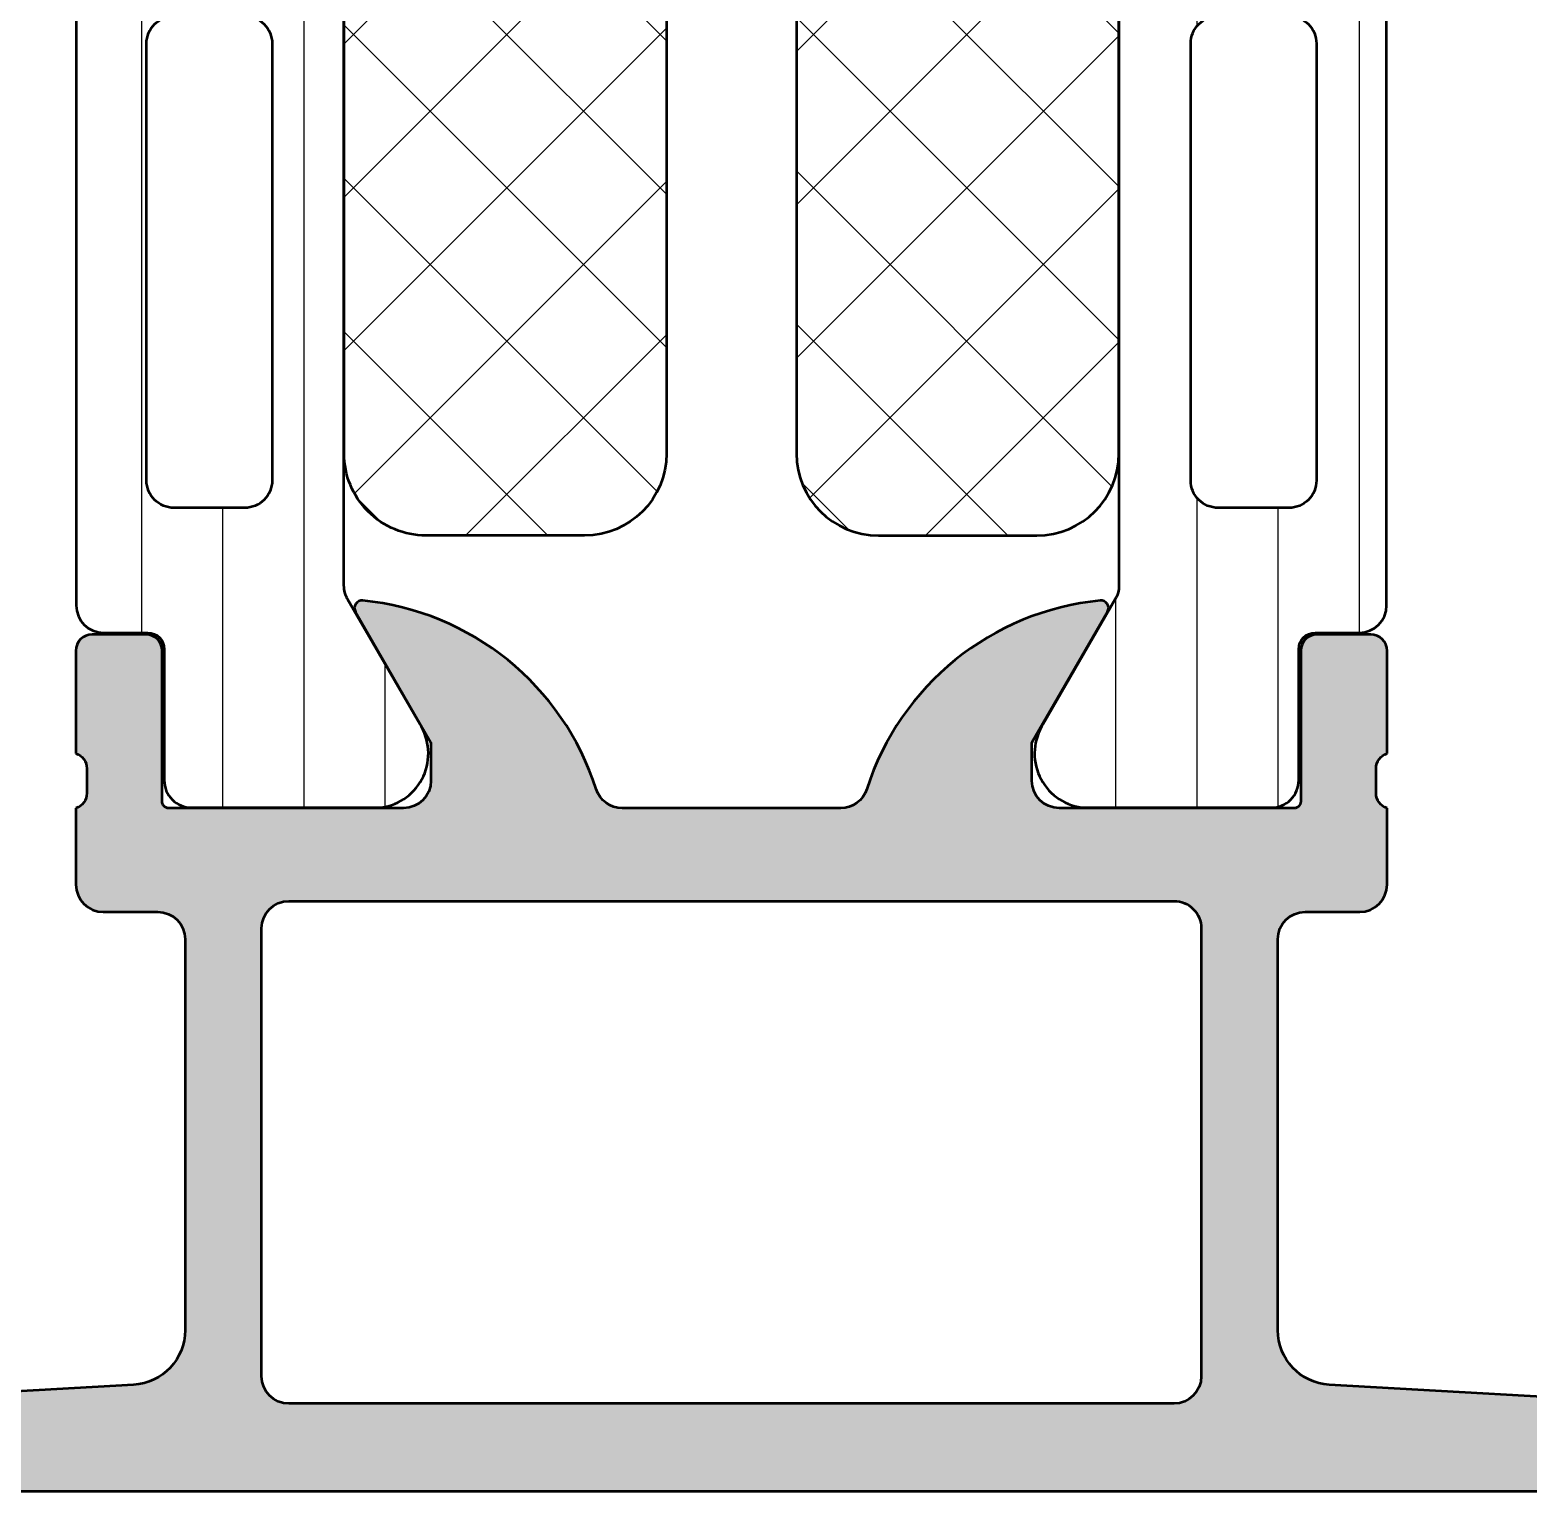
# Model space of a CAD drawing. Extents: x 0 to 84, y 0 to 99.8.
# Drawn here: x 29.16 to 56.58, y 0 to 26.74 of the extents above; entities that cross this region are included whole.
import ezdxf

# ---------------------------------------------------------------- set-up
doc = ezdxf.new("R2010")
doc.units = 0
for name, color, linetype, lineweight in [('0S-Alu contour', 7, 'Continuous', 50), ('0S-Alu hatch', 252, 'Continuous', 25), ('0S-Plastic contour', 254, 'Continuous', 50), ('0S-Plastic hatch', 253, 'Continuous', 25), ('0S-PT contour', 91, 'Continuous', 50), ('0S-PT hatch', 103, 'Continuous', 25)]:
    doc.layers.add(name, color=color, linetype=linetype, lineweight=lineweight)
pattern_1 = [(135, (0, 0), (-1.403165018917055, -1.403165018917055), []), (225, (0, 0), (1.403165018917055, -1.403165018917055), [])]
pattern_2 = [(90, (0, 0), (-1.4859, 0), [])]

# ---------------------------------------------------------------- blocks, each defined once
blk = doc.blocks.new('430550__AD9E56FC_D895_4849_90FA_2D65860CABB8_')
at = {"layer": '0S-PT hatch'}
h = blk.add_hatch(dxfattribs=at)
h.set_pattern_fill('ANSI37', color=256, scale=0.625, angle=90, style=0)
h.set_pattern_definition(pattern_1)
edge = h.paths.add_edge_path()
edge.add_line((40.81002061988939, 40.99), (40.81002061988938, 18.99))
edge.add_ellipse((39.31001839204327, 18.99000222784612), major_axis=(-1.500002227847764, 0), ratio=1, start_angle=90.00008509732658, end_angle=179.9999149091304, ccw=False)
edge.add_line((39.31002061988938, 17.49000000000001), (36.40998771812596, 17.49000000000001))
edge.add_ellipse((36.40998771812595, 18.99), major_axis=(-1.499999999999996, 0), ratio=1, start_angle=0, end_angle=90.00000000000028, ccw=False)
edge.add_line((34.90998771812595, 18.99000000000001), (34.90998771812596, 40.99000000000001))
edge.add_ellipse((36.40998771812596, 40.99000000000001), major_axis=(-1.499999999999992, 0), ratio=1, start_angle=269.9999999999997, end_angle=360, ccw=False)
edge.add_line((36.40998771812596, 42.49000000000001), (39.31002061988939, 42.49000000000001))
edge.add_ellipse((39.31001734802907, 40.98999672813969), major_axis=(-1.50000327186389, 0), ratio=1, start_angle=180.0001249779982, end_angle=269.99987502441417, ccw=False)
at = {"layer": '0S-PT contour', "color": 7}
for points in [[(36.40998771812596, 42.49000000000001), (39.31002061988939, 42.49000000000001)], [(34.90998771812595, 18.99000000000001), (34.90998771812596, 40.99000000000001)], [(40.81002061988939, 40.99), (40.81002061988938, 18.99)], [(39.31002061988938, 17.49000000000001), (36.40998771812596, 17.49000000000001)]]:
    blk.add_lwpolyline(points, dxfattribs=at)
at = {"layer": '0S-PT contour', "color": 7, "extrusion": (0, 0, -1)}
for centre, radius, start, end in [((-36.40998771812596, 40.99000000000001), 1.499999999999992, 0, 90.00000000000028), ((-39.31001734802907, 40.98999672813969), 1.50000327186389, 90.00012497558582, 179.9998750220018), ((-36.40998771812595, 18.99), 1.499999999999996, 269.9999999999997, 0), ((-39.31001839204327, 18.99000222784612), 1.500002227847764, 180.0000850908697, 269.9999149026734)]:
    blk.add_arc(centre, radius, start, end, dxfattribs=at)
blk = doc.blocks.new('430550__1991B62B_10F7_4769_9375_7AD21A78F31D_')
at = {"layer": '0S-PT hatch'}
h = blk.add_hatch(dxfattribs=at)
h.set_pattern_fill('ANSI37', color=256, scale=0.625, angle=90, style=0)
h.set_pattern_definition(pattern_1)
edge = h.paths.add_edge_path()
edge.add_line((43.18995839927565, 40.99), (43.18995839927566, 18.99))
edge.add_arc((44.68996062712179, 18.99000222784613), 1.500002227847778, 180.0000850908697, 269.9999149026729)
edge.add_line((44.68995839927567, 17.49000000000001), (47.58999130103909, 17.49000000000001))
edge.add_arc((47.58999130103906, 18.99000000000004), 1.500000000000031, 270.0000000000011, 360)
edge.add_line((49.08999130103909, 18.99000000000003), (49.08999130103908, 40.99000000000001))
edge.add_arc((47.58999130103905, 40.98999999999997), 1.500000000000028, 0, 89.9999999999989)
edge.add_line((47.58999130103908, 42.49000000000001), (44.68995839927566, 42.49000000000001))
edge.add_arc((44.68996167113598, 40.98999672813969), 1.50000327186389, 90.00012497558582, 179.9998750220018)
at = {"layer": '0S-PT contour', "color": 7}
for points in [[(47.58999130103908, 42.49000000000001), (44.68995839927566, 42.49000000000001)], [(43.18995839927565, 40.99), (43.18995839927566, 18.99)], [(49.08999130103909, 18.99000000000003), (49.08999130103908, 40.99000000000001)], [(44.68995839927567, 17.49000000000001), (47.58999130103909, 17.49000000000001)]]:
    blk.add_lwpolyline(points, dxfattribs=at)
for centre, radius, start, end in [((44.68996167113598, 40.98999672813969), 1.50000327186389, 90.00012497558582, 179.9998750220018), ((47.58999130103905, 40.98999999999997), 1.500000000000028, 0, 89.9999999999989), ((44.68996062712179, 18.99000222784613), 1.500002227847778, 180.0000850908697, 269.9999149026729), ((47.58999130103906, 18.99000000000004), 1.500000000000031, 270.0000000000011, 0)]:
    blk.add_arc(centre, radius, start, end, dxfattribs=at)
blk = doc.blocks.new('284165__A988CA22_86E7_4B3C_84A6_C1EF60AF85F7___E6C9CEE4_663A_4210_B45D_3C8D644F2FF2_')
at = {"layer": '0S-Plastic hatch'}
h = blk.add_hatch(dxfattribs=at)
h.set_pattern_fill('ANSI31', color=256, scale=0.4680000000000001, angle=45, style=0)
h.set_pattern_definition(pattern_2)
edge = h.paths.add_edge_path()
edge.add_ellipse((31.32261409719171, 49.590003), major_axis=(-0.2999999999999971, 0), ratio=1, start_angle=90.00000000000267, end_angle=180, ccw=False)
edge.add_line((31.32261409719172, 49.29000300000001), (30.50769809315328, 49.29000300000001))
edge.add_arc((30.50769809315328, 48.79000300000001), 0.4999999999999929, 90.0000000000004, 180.0000269581648)
edge.add_line((30.00769809315335, 48.79000276474565), (30.00771342144444, 16.20999676475924))
edge.add_arc((30.50771342144438, 16.209997), 0.4999999999999984, 180.0000269446418, 269.9999999999996)
edge.add_line((30.50771342144438, 15.709997), (31.31804475477765, 15.709997))
edge.add_ellipse((31.31804475477764, 15.40999699999997), major_axis=(-0.3000000000000256, 0), ratio=1, start_angle=180, end_angle=269.99999999999727, ccw=False)
edge.add_line((31.61804475477766, 15.40999699999998), (31.61771280438064, 13.00999861706365))
edge.add_arc((32.11770878181922, 13.00999597743857), 0.4999959774455549, 179.9996975182267, 270.0003024811859)
edge.add_line((32.11771142144429, 12.50999999999998), (35.59425291954381, 12.50999999999999))
edge.add_arc((35.45194227055245, 13.49981807472284), 0.9999960709244795, 278.1816080518998, 392.7270160998408)
edge.add_line((36.2931949195438, 14.040453), (34.97472520505716, 16.32410984675018))
edge.add_ellipse((35.40773792178786, 16.57410982104973), major_axis=(-0.5000000000002729, 0), ratio=1, start_angle=5.991033771124421e-05, end_angle=29.999996599326096, ccw=False)
edge.add_line((34.90773792178786, 16.57410929823341), (34.91230726420184, 48.42589070171881))
edge.add_ellipse((35.41230726420186, 48.42589017895011), major_axis=(-0.5000000000002875, 0), ratio=1, start_angle=330.0000034006547, end_angle=359.9999401018306, ccw=False)
edge.add_line((34.97929454747124, 48.67589015324981), (36.29776426195781, 50.95954699999999))
edge.add_arc((35.4565116129665, 51.50018192527717), 0.9999960709244653, 327.2729839001569, 441.818391948098)
edge.add_line((35.59882226195789, 52.49), (32.12228076385836, 52.49000000000001))
edge.add_arc((32.12227812423328, 51.99000402256142), 0.499995977445562, 89.9996975188133, 180.0003024817733)
edge.add_line((31.62228214679469, 51.99000138293122), (31.62261409719171, 49.59000299999999))
edge = h.paths.add_edge_path()
edge.add_line((33.59333106578143, 46.50056344125302), (33.59333106578143, 38.50058175214913))
edge.add_ellipse((33.09333470513811, 38.50057811279246), major_axis=(-0.4999963606565677, 0), ratio=1, start_angle=89.9995829574089, end_angle=180.0004170428646, ccw=False)
edge.add_line((33.09333106578143, 38.00058175214914), (31.79333695951354, 38.00058175214914))
edge.add_ellipse((31.79332038671673, 38.50058175396212), major_axis=(-0.5000000020876421, 0), ratio=1, start_angle=0, end_angle=90.00189910261668, ccw=False)
edge.add_line((31.29332038462909, 38.50058175396212), (31.29332038462909, 46.50059395883115))
edge.add_ellipse((31.79330512584, 46.50059395883635), major_axis=(-0.4999847412109091, 0), ratio=1, start_angle=270, end_angle=360, ccw=False)
edge.add_line((31.79330512584, 47.00057870004726), (33.0933158069924, 47.00057870004727))
edge.add_ellipse((33.0933158069924, 46.50056344125824), major_axis=(-0.5000152587890412, 0), ratio=1, start_angle=180, end_angle=270, ccw=False)
edge = h.paths.add_edge_path()
edge.add_line((33.59333106578143, 36.50058175214395), (33.59333106578143, 28.49687486731582))
edge.add_ellipse((33.09333106578142, 28.49687486732101), major_axis=(-0.5000000000000107, 0), ratio=1, start_angle=90.00000000119292, end_angle=180, ccw=False)
edge.add_line((33.09333106579183, 27.996874867321), (31.79332038463949, 27.996874867321))
edge.add_ellipse((31.79332038462908, 28.496874867321), major_axis=(-0.4999999999999965, 0), ratio=1, start_angle=0, end_angle=90.0000000011924, ccw=False)
edge.add_line((31.29332038462909, 28.496874867321), (31.29332038462909, 36.50058175214394))
edge.add_ellipse((31.79332038462909, 36.50058175214914), major_axis=(-0.5, 0), ratio=1, start_angle=270, end_angle=360, ccw=False)
edge.add_line((31.79332038462909, 37.00058175214914), (33.09333106578143, 37.00058175214914))
edge.add_ellipse((33.09333106578144, 36.50058175214915), major_axis=(-0.4999999999999929, 0), ratio=1, start_angle=180, end_angle=270.00000000000165, ccw=False)
edge = h.paths.add_edge_path()
edge.add_line((33.59333106577103, 26.49687486732099), (33.59333106577103, 18.49687791943328))
edge.add_ellipse((33.09333470512765, 18.49687428007665), major_axis=(-0.4999963606566175, 0), ratio=1, start_angle=89.99958295741459, end_angle=180.0004170428646, ccw=False)
edge.add_line((33.09333106577103, 17.99687791943328), (31.79333695950314, 17.99687791943328))
edge.add_ellipse((31.79332038670632, 18.49687792124625), major_axis=(-0.500000002087635, 0), ratio=1, start_angle=0, end_angle=90.00189910261747, ccw=False)
edge.add_line((31.29332038461869, 18.49687792124625), (31.29332038461869, 26.4968748673158))
edge.add_ellipse((31.793320386776, 26.49687486543835), major_axis=(-0.5000000021573149, 0), ratio=1, start_angle=269.9981009105036, end_angle=360, ccw=False)
edge.add_line((31.79333695945832, 26.99687486732101), (33.09333106577105, 26.99687486732102))
edge.add_ellipse((33.09333470512777, 26.49687850667776), major_axis=(-0.4999963606565038, 0), ratio=1, start_angle=179.9995829571355, end_angle=270.00041704259513, ccw=False)
at = {"layer": '0S-Alu contour', "color": 7}
for points in [[(31.79330512584, 47.00057870004726), (33.0933158069924, 47.00057870004727)], [(31.29332038462909, 38.50058175396212), (31.29332038462909, 46.50059395883115)], [(33.59333106578143, 46.50056344125302), (33.59333106578143, 38.50058175214913)], [(33.09333106578143, 38.00058175214914), (31.79333695951354, 38.00058175214914)], [(31.79332038462909, 37.00058175214914), (33.09333106578143, 37.00058175214914)], [(31.29332038462909, 28.496874867321), (31.29332038462909, 36.50058175214394)], [(33.59333106578143, 36.50058175214395), (33.59333106578143, 28.49687486731582)], [(33.09333106579183, 27.996874867321), (31.79332038463949, 27.996874867321)], [(31.79333695945832, 26.99687486732101), (33.09333106577105, 26.99687486732102)], [(31.29332038461869, 18.49687792124625), (31.29332038461869, 26.4968748673158)], [(33.59333106577103, 26.49687486732099), (33.59333106577103, 18.49687791943328)], [(33.09333106577103, 17.99687791943328), (31.79333695950314, 17.99687791943328)]]:
    blk.add_lwpolyline(points, dxfattribs=at)
at = {"layer": '0S-Alu contour', "color": 7, "extrusion": (0, 0, -1)}
for centre, radius, start, end in [((-31.79330512584, 46.50059395883635), 0.4999847412109091, 0, 90), ((-33.0933158069924, 46.50056344125824), 0.5000152587890412, 90, 180), ((-31.79332038671673, 38.50058175396212), 0.5000000020876421, 269.9981008973833, 0), ((-33.09333470513811, 38.50057811279246), 0.4999963606565677, 179.9995829571354, 270.0004170425911), ((-31.79332038462909, 36.50058175214914), 0.5, 0, 90), ((-33.09333106578144, 36.50058175214915), 0.4999999999999929, 89.99999999999837, 180), ((-31.79332038462908, 28.496874867321), 0.4999999999999965, 269.9999999988076, 0), ((-33.09333106578142, 28.49687486732101), 0.5000000000000107, 180, 269.9999999988071), ((-31.793320386776, 26.49687486543835), 0.5000000021573149, 0, 90.00189908949643), ((-33.09333470512777, 26.49687850667776), 0.4999963606565038, 89.9995829574049, 180.0004170428646), ((-31.79332038670632, 18.49687792124625), 0.500000002087635, 269.9981008973825, 0), ((-33.09333470512765, 18.49687428007665), 0.4999963606566175, 179.9995829571354, 270.0004170425854)]:
    blk.add_arc(centre, radius, start, end, dxfattribs=at)
at = {"layer": '0S-Plastic contour', "color": 7}
for points in [[(35.59882226195789, 52.49), (32.12228076385836, 52.49000000000001)], [(31.62228214679469, 51.99000138293122), (31.62261409719171, 49.59000299999999)], [(34.97929454747124, 48.67589015324981), (36.29776426195781, 50.95954699999999)], [(31.32261409719172, 49.29000300000001), (30.50769809315328, 49.29000300000001)], [(30.00769809315335, 48.79000276474565), (30.00771342144444, 16.20999676475923)], [(34.90773792178786, 16.57410929823341), (34.91230726420184, 48.42589070171881)], [(36.2931949195438, 14.040453), (34.97472520505716, 16.32410984675018)], [(30.50771342144438, 15.709997), (31.31804475477765, 15.709997)], [(31.61804475477766, 15.40999699999998), (31.61771280438064, 13.00999861706365)], [(32.11771142144429, 12.50999999999998), (35.59425291954381, 12.50999999999999)]]:
    blk.add_lwpolyline(points, dxfattribs=at)
for centre, radius, start, end in [((32.12227812423328, 51.99000402256142), 0.499995977445562, 89.9996975188133, 180.0003024817733), ((35.4565116129665, 51.50018192527717), 0.9999960709244653, 327.2729839001569, 81.81839194809803), ((30.50769809315328, 48.79000300000001), 0.4999999999999929, 90.0000000000004, 180.0000269581648), ((30.50771342144438, 16.209997), 0.4999999999999984, 180.0000269446418, 269.9999999999996), ((35.45194227055245, 13.49981807472284), 0.9999960709244795, 278.1816080518998, 32.72701609984075), ((32.11770878181922, 13.00999597743857), 0.4999959774455549, 179.9996975182267, 270.0003024811859)]:
    blk.add_arc(centre, radius, start, end, dxfattribs=at)
at = {"layer": '0S-Plastic contour', "color": 7, "extrusion": (0, 0, -1)}
for centre, radius, start, end in [((-31.32261409719171, 49.590003), 0.2999999999999971, 180, 269.9999999999973), ((-35.41230726420186, 48.42589017895011), 0.5000000000002875, 5.98981694121e-05, 29.99999659934531), ((-35.40773792178786, 16.57410982104973), 0.5000000000002729, 330.0000034006739, 359.9999400896623), ((-31.31804475477764, 15.40999699999997), 0.3000000000000256, 90.00000000000273, 180)]:
    blk.add_arc(centre, radius, start, end, dxfattribs=at)
blk = doc.blocks.new('284165__95E652D9_3824_45EF_AC25_64B0861A88EA___F8240583_1253_4E8E_8261_2678753F8FE3_')
at = {"layer": '0S-Plastic hatch'}
h = blk.add_hatch(dxfattribs=at)
h.set_pattern_fill('ANSI31', color=256, scale=0.4680000000000001, angle=45, style=0)
h.set_pattern_definition(pattern_2)
edge = h.paths.add_edge_path()
edge.add_ellipse((48.58767175511578, 48.42589017898704), major_axis=(-0.4999999999227591, 0), ratio=1, start_angle=180.0000598981694, end_angle=209.9999966044238, ccw=False)
edge.add_line((49.08767175503827, 48.42589070169718), (49.09224109737718, 16.57410929828123))
edge.add_ellipse((48.59224109736915, 16.57410982105026), major_axis=(-0.5000000000083168, 0), ratio=1, start_angle=150.0000034010821, end_angle=179.9999401018306, ccw=False)
edge.add_line((49.0252538141086, 16.32410984674977), (47.70678409962124, 14.04045299999999))
edge.add_arc((48.54803674861257, 13.49981807472283), 0.9999960709244636, 147.2729839001578, 261.8183919481013)
edge.add_line((48.40572609962123, 12.50999999999999), (51.88226759772075, 12.50999999999998))
edge.add_arc((51.88227023734586, 13.00999597743853), 0.4999959774455158, 269.9996975188109, 360.0003024817733)
edge.add_line((52.38226621478441, 13.00999861706874), (52.38193426438738, 15.40999699999997))
edge.add_ellipse((52.68193426438741, 15.40999699999997), major_axis=(-0.3000000000000256, 0), ratio=1, start_angle=270.00000000000273, end_angle=360, ccw=False)
edge.add_line((52.68193426438739, 15.709997), (53.49226559772066, 15.709997))
edge.add_arc((53.49226559772065, 16.209997), 0.5000000000000018, 270.0000000000008, 359.9999730418352)
edge.add_line((53.9922655977206, 16.20999676474563), (53.9922809260117, 48.79000276475925))
edge.add_arc((53.49228092601166, 48.79000299999993), 0.5000000000000908, 359.9999730553582, 449.9999999999885)
edge.add_line((53.49228092601176, 49.29000300000001), (52.67736492197332, 49.29000300000001))
edge.add_ellipse((52.67736492197331, 49.59000299999998), major_axis=(-0.2999999999999687, 0), ratio=1, start_angle=0, end_angle=90.00000000000267, ccw=False)
edge.add_line((52.37736492197334, 49.59000299999998), (52.37769687237037, 51.99000138293634))
edge.add_arc((51.87770089493178, 51.99000402256142), 0.4999959774455478, 359.9996975182267, 450.0003024811891)
edge.add_line((51.87769825530669, 52.49000000000001), (48.40115675720716, 52.49))
edge.add_arc((48.54346740619857, 51.50018192527715), 0.9999960709244824, 98.18160805190305, 212.7270160998413)
edge.add_line((47.70221475720723, 50.95954699999999), (49.02068447175711, 48.67589015328636))
edge = h.paths.add_edge_path()
edge.add_line((52.70665863453595, 46.50059395883115), (52.70665863453595, 38.500581752144))
edge.add_ellipse((52.20665863244832, 38.5005817539621), major_axis=(-0.5000000020876314, 0), ratio=1, start_angle=89.99810089738219, end_angle=180, ccw=False)
edge.add_line((52.2066420596515, 38.00058175214913), (50.90664795338361, 38.00058175214914))
edge.add_ellipse((50.90664431402691, 38.50057811279245), major_axis=(-0.4999963606565535, 0), ratio=1, start_angle=-0.000417042864683026, end_angle=90.00041704259348, ccw=False)
edge.add_line((50.4066479533836, 38.50058175215151), (50.40664795338361, 46.50056344125302))
edge.add_ellipse((50.90666321217268, 46.50056344125818), major_axis=(-0.5000152587890696, 0), ratio=1, start_angle=270.0000000000041, end_angle=360, ccw=False)
edge.add_line((50.90666321217264, 47.00057870004726), (52.20667389332504, 47.00057870004726))
edge.add_ellipse((52.20667389332509, 46.50059395883637), major_axis=(-0.4999847412108878, 0), ratio=1, start_angle=180, end_angle=270.0000000000049, ccw=False)
edge = h.paths.add_edge_path()
edge.add_line((52.70665863453595, 36.50058175214394), (52.70665863453595, 28.49687486731581))
edge.add_ellipse((52.20665863453596, 28.49687486732102), major_axis=(-0.5, 0), ratio=1, start_angle=89.999999998808, end_angle=180, ccw=False)
edge.add_line((52.20665863452556, 27.99687486732102), (50.90664795337321, 27.996874867321))
edge.add_ellipse((50.90664795338362, 28.49687486732102), major_axis=(-0.5000000000000107, 0), ratio=1, start_angle=0, end_angle=89.99999999880708, ccw=False)
edge.add_line((50.40664795338361, 28.49687486732102), (50.40664795338361, 36.50058175214395))
edge.add_ellipse((50.90664795338359, 36.50058175214915), major_axis=(-0.4999999999999858, 0), ratio=1, start_angle=269.9999999999984, end_angle=360, ccw=False)
edge.add_line((50.90664795338361, 37.00058175214913), (52.20665863453596, 37.00058175214914))
edge.add_ellipse((52.206658634536, 36.50058175214917), major_axis=(-0.4999999999999716, 0), ratio=1, start_angle=180, end_angle=270.0000000000049, ccw=False)
edge = h.paths.add_edge_path()
edge.add_line((52.70665863454635, 26.4968748673158), (52.70665863454635, 18.49687791942814))
edge.add_ellipse((52.20665863245873, 18.49687792124624), major_axis=(-0.5000000020876314, 0), ratio=1, start_angle=89.99810089738219, end_angle=180, ccw=False)
edge.add_line((52.2066420596619, 17.99687791943326), (50.90664795339401, 17.99687791943328))
edge.add_ellipse((50.90664431403742, 18.49687428007667), major_axis=(-0.4999963606566352, 0), ratio=1, start_angle=-0.000417042864683026, end_angle=90.00041704258132, ccw=False)
edge.add_line((50.40664795339403, 18.49687791943573), (50.40664795339401, 26.49687486732099))
edge.add_ellipse((50.90664431403729, 26.49687850667775), major_axis=(-0.499996360656518, 0), ratio=1, start_angle=-90.00041704259348, end_angle=0.00041704286462618256, ccw=False)
edge.add_line((50.90664795339399, 26.99687486732102), (52.20664205970672, 26.99687486732101))
edge.add_ellipse((52.20665863238902, 26.49687486543833), major_axis=(-0.5000000021573257, 0), ratio=1, start_angle=180, end_angle=270.0018990894932, ccw=False)
at = {"layer": '0S-Alu contour', "color": 7}
for points in [[(50.90666321217264, 47.00057870004726), (52.20667389332504, 47.00057870004726)], [(50.4066479533836, 38.50058175215151), (50.40664795338361, 46.50056344125302)], [(52.70665863453595, 46.50059395883115), (52.70665863453595, 38.500581752144)], [(52.2066420596515, 38.00058175214913), (50.90664795338361, 38.00058175214914)], [(50.90664795338361, 37.00058175214913), (52.20665863453596, 37.00058175214914)], [(50.40664795338361, 28.49687486732102), (50.40664795338361, 36.50058175214395)], [(52.70665863453595, 36.50058175214394), (52.70665863453595, 28.49687486731581)], [(52.20665863452556, 27.99687486732102), (50.90664795337321, 27.996874867321)], [(50.90664795339399, 26.99687486732102), (52.20664205970672, 26.99687486732101)], [(50.40664795339403, 18.49687791943573), (50.40664795339401, 26.49687486732099)], [(52.70665863454635, 26.4968748673158), (52.70665863454635, 18.49687791942814)], [(52.2066420596619, 17.99687791943326), (50.90664795339401, 17.99687791943328)]]:
    blk.add_lwpolyline(points, dxfattribs=at)
at = {"layer": '0S-Alu contour', "color": 7, "extrusion": (0, 0, -1)}
for centre, radius, start, end in [((-50.90666321217268, 46.50056344125818), 0.5000152587890696, 0, 89.99999999999594), ((-52.20667389332509, 46.50059395883637), 0.4999847412108878, 89.99999999999511, 180), ((-50.90664431402691, 38.50057811279245), 0.4999963606565535, 269.9995829574065, 0.0004170428646345), ((-52.20665863244832, 38.5005817539621), 0.5000000020876314, 180, 270.0018991026179), ((-50.90664795338359, 36.50058175214915), 0.4999999999999858, 0, 90.0000000000016), ((-52.206658634536, 36.50058175214917), 0.4999999999999716, 89.99999999999511, 180), ((-50.90664795338362, 28.49687486732102), 0.5000000000000107, 270.0000000011929, 0), ((-52.20665863453596, 28.49687486732102), 0.5, 180, 270.000000001192), ((-50.90664431403729, 26.49687850667775), 0.499996360656518, 359.9995829571354, 90.00041704259347), ((-52.20665863238902, 26.49687486543833), 0.5000000021573257, 89.99810091050684, 180), ((-50.90664431403742, 18.49687428007667), 0.4999963606566352, 269.9995829574187, 0.0004170428646345), ((-52.20665863245873, 18.49687792124624), 0.5000000020876314, 180, 270.0018991026179)]:
    blk.add_arc(centre, radius, start, end, dxfattribs=at)
at = {"layer": '0S-Plastic contour', "color": 7}
for points in [[(51.87769825530669, 52.49000000000001), (48.40115675720716, 52.49)], [(52.37736492197334, 49.59000299999998), (52.37769687237037, 51.99000138293634)], [(47.70221475720723, 50.95954699999999), (49.02068447175711, 48.67589015328636)], [(53.49228092601176, 49.29000300000001), (52.67736492197332, 49.29000300000001)], [(53.9922655977206, 16.20999676474563), (53.9922809260117, 48.79000276475925)], [(49.08767175503827, 48.42589070169718), (49.09224109737718, 16.57410929828123)], [(49.0252538141086, 16.32410984674977), (47.70678409962124, 14.04045299999999)], [(52.68193426438739, 15.709997), (53.49226559772066, 15.709997)], [(52.38226621478441, 13.00999861706874), (52.38193426438738, 15.40999699999997)], [(48.40572609962123, 12.50999999999999), (51.88226759772075, 12.50999999999998)]]:
    blk.add_lwpolyline(points, dxfattribs=at)
for centre, radius, start, end in [((48.54346740619857, 51.50018192527715), 0.9999960709244824, 98.18160805190305, 212.7270160998413), ((51.87770089493178, 51.99000402256142), 0.4999959774455478, 359.9996975182267, 90.00030248118912), ((53.49228092601166, 48.79000299999993), 0.5000000000000908, 359.9999730553582, 89.99999999998862), ((53.49226559772065, 16.209997), 0.5000000000000018, 270.0000000000008, 359.9999730418352), ((48.54803674861257, 13.49981807472283), 0.9999960709244636, 147.2729839001578, 261.8183919481013), ((51.88227023734586, 13.00999597743853), 0.4999959774455158, 269.9996975188109, 0.0003024817733149)]:
    blk.add_arc(centre, radius, start, end, dxfattribs=at)
at = {"layer": '0S-Plastic contour', "color": 7, "extrusion": (0, 0, -1)}
for centre, radius, start, end in [((-52.67736492197331, 49.59000299999998), 0.2999999999999687, 269.9999999999973, 0), ((-48.58767175511578, 48.42589017898704), 0.4999999999227591, 150.0000033955762, 179.9999401018306), ((-48.59224109736915, 16.57410982105026), 0.5000000000083168, 180.0000598981694, 209.999996598918), ((-52.68193426438741, 15.40999699999997), 0.3000000000000256, 0, 89.99999999999729)]:
    blk.add_arc(centre, radius, start, end, dxfattribs=at)
blk = doc.blocks.new('345220__768A5C2E_A298_4907_877F_B72874EAC7A0_')
at = {"layer": '0S-Alu hatch'}
h = blk.add_hatch(color=256, dxfattribs=at)
edge = h.paths.add_edge_path()
edge.add_line((0.5, -5.1e-15), (83.49998474121092, -5.1e-15))
edge.add_arc((83.49998838056757, 0.4999963606433604), 0.4999963606566104, 269.9995829574139, 360.0004170428646)
edge.add_line((83.99998474121094, 0.4999999999999949), (83.99998474121094, 4.499999999999994))
edge.add_arc((83.49998838056759, 4.500003639356642), 0.4999963606565962, 359.9995829571354, 450.0004170425878)
edge.add_line((83.49998474121092, 4.999999999999993), (82.19996643066408, 4.999999999999994))
edge.add_arc((82.1999461757274, 4.500050770347192), 0.4999492300631076, 89.99767871952724, 180.0058184440998)
edge.add_line((81.69999694824217, 4.499999999999994), (81.69999694824217, 3.999999999999994))
edge.add_line((81.69999694824217, 3.999999999999994), (82.69999694824219, 3.999999999999994))
edge.add_line((82.69999694824219, 3.999999999999994), (82.69999694824219, 2.300003051757837))
edge.add_ellipse((81.69995376974259, 2.3000462302574), major_axis=(-1.000043179431746, 0), ratio=1, start_angle=90.00247383897431, end_angle=179.9975261609891, ccw=False)
edge.add_line((81.69999694824217, 1.300003051757807), (77.69996643066408, 1.300003051757807))
edge.add_ellipse((77.69994969853455, 2.299955803026458), major_axis=(-0.9999527514086397, 0), ratio=1, start_angle=-0.002707280691993219, end_angle=90.00095872570171, ccw=False)
edge.add_line((76.6999969482422, 2.300003051757808), (76.69999694824219, 3.999999999999994))
edge.add_line((76.69999694824219, 3.999999999999994), (77.69999694824217, 3.999999999999994))
edge.add_line((77.69999694824217, 3.999999999999994), (77.69999694824217, 4.499999999999994))
edge.add_arc((77.1999482124682, 4.499951264226005), 0.5000487381489312, 0.0055841639549441, 89.99441583599489)
edge.add_line((77.19999694824217, 4.999999999999992), (74.39997863769531, 4.999999999999994))
edge.add_arc((74.39996483771063, 4.500013799984677), 0.4999862002057592, 89.99841859459399, 180.0015814054484)
edge.add_line((73.89997863769531, 4.499999999999972), (73.89997863769531, 4.300003051757827))
edge.add_arc((74.39996575611914, 4.299990170181632), 0.499987118589771, 179.9985238419079, 270.001476157926)
edge.add_line((74.39997863769531, 3.8000030517578), (74.89997863769531, 3.800003051757807))
edge.add_ellipse((74.89997589682771, 3.300000310890204), major_axis=(-0.500002740875115, 0), ratio=1, start_angle=180.0003140784808, end_angle=269.9996859214303, ccw=False)
edge.add_line((75.39997863769531, 3.300003051757808), (75.39997863769531, 2.099998474121066))
edge.add_ellipse((74.89998227705196, 2.099994834764433), major_axis=(-0.4999963606565962, 0), ratio=1, start_angle=89.99958295741379, end_angle=180.0004170428646, ccw=False)
edge.add_line((74.89997863769533, 1.599998474121088), (58.99997711181643, 1.599998474121088))
edge.add_line((58.99997711181643, 1.599998474121088), (52.94294357299803, 1.946113586425775))
edge.add_ellipse((52.99997159810111, 2.944476820800791), major_axis=(-0.999990671655941, 0), ratio=1, start_angle=-0.0006706298242988851, end_angle=86.73073064798871, ccw=False)
edge.add_line((51.99998092651366, 2.944488525390624), (51.99998092651369, 10.09999847412109))
edge.add_ellipse((52.49998092651367, 10.0999984741211), major_axis=(-0.4999999999999858, 0), ratio=1, start_angle=270, end_angle=360, ccw=False)
edge.add_line((52.49998092651367, 10.59999847412108), (53.49998092651368, 10.59999847412108))
edge.add_arc((53.49998092651368, 11.09999847412107), 0.4999999999999858, 270, 360)
edge.add_line((53.99998092651366, 11.09999847412107), (53.99998092651367, 12.5))
edge.add_ellipse((54.07881737305674, 12.76752059199313), major_axis=(-0.2788950563274524, 0), ratio=1, start_angle=-1.16458937409692, end_angle=73.58012358050439, ccw=False)
edge.add_line((53.79997992651367, 12.7731889999915), (53.79997992651367, 13.22678299999151))
edge.add_ellipse((54.07884802215686, 13.23244365946855), major_axis=(-0.2789255417371643, 0), ratio=1, start_angle=-73.57540544464302, end_angle=1.1628700728825265, ccw=False)
edge.add_line((53.99998092651367, 13.4999869999915), (53.99998092651367, 15.37999799999999))
edge.add_arc((53.69998092651366, 15.379998), 0.3000000000000114, 0, 89.99999999999864)
edge.add_line((53.69998092651367, 15.67999800000001), (52.72000660747087, 15.67999800000001))
edge.add_arc((52.72000660747087, 15.37999800000002), 0.29999999999999, 90, 180)
edge.add_line((52.42000660747088, 15.37999800000001), (52.42000660747089, 12.62000000000001))
edge.add_ellipse((52.30000660747086, 12.62000000000002), major_axis=(-0.1200000000000259, 0), ratio=1, start_angle=89.99999999999329, end_angle=180, ccw=False)
edge.add_line((52.30000660747085, 12.49999999999999), (47.99998092651367, 12.5))
edge.add_ellipse((47.99998092651368, 13.00000000000002), major_axis=(-0.5000000000000214, 0), ratio=1, start_angle=0, end_angle=89.9999999999992, ccw=False)
edge.add_line((47.49998092651366, 13), (47.49998092651366, 13.69999999999998))
edge.add_line((47.49998092651366, 13.69999999999998), (48.88147638413604, 16.09282032302754))
edge.add_arc((48.76186114186538, 16.1618802153517), 0.1381197846483053, 330.0000000000005, 455.6225775507949)
edge.add_arc((49.23820416768748, 11.32339113815202), 5.000000000000173, 95.62257755079341, 162.2515836439296)
edge.add_ellipse((43.99998092651366, 12.99999999999984), major_axis=(-0.4999999999998367, 0), ratio=1, start_angle=90.00000000000159, end_angle=162.2515836439319, ccw=False)
edge.add_line((43.99998092651368, 12.5), (39.99999809265138, 12.5))
edge.add_ellipse((39.99999809265148, 13.00000000000011), major_axis=(-0.5000000000001048, 0), ratio=1, start_angle=17.74841635605958, end_angle=89.99999999998857, ccw=False)
edge.add_arc((34.76177485147767, 11.32339113815229), 4.999999999999906, 17.74841635607127, 84.37742244920742)
edge.add_arc((35.23811787729967, 16.16188021535171), 0.1381197846482989, 84.37742244920473, 209.9999999999983)
edge.add_line((35.118502635029, 16.09282032302756), (36.49999809265138, 13.7))
edge.add_line((36.49999809265138, 13.7), (36.49999809265138, 13))
edge.add_ellipse((35.99999809265138, 13), major_axis=(-0.4999999999999929, 0), ratio=1, start_angle=90, end_angle=180, ccw=False)
edge.add_line((35.99999809265137, 12.5), (31.69997241169417, 12.50000000000001))
edge.add_ellipse((31.69997241169417, 12.62), major_axis=(-0.1199999999999992, 0), ratio=1, start_angle=0, end_angle=90.0000000000017, ccw=False)
edge.add_line((31.57997241169417, 12.62), (31.57997241169416, 15.37999799999999))
edge.add_arc((31.27997241169417, 15.37999799999999), 0.3000000000000007, 0, 90)
edge.add_line((31.27997241169417, 15.679998), (30.29999809265138, 15.679998))
edge.add_arc((30.29999809265138, 15.37999799999999), 0.3000000000000043, 90, 180)
edge.add_line((29.99999809265137, 15.37999799999999), (29.99999809265138, 13.49998699999148))
edge.add_ellipse((29.92113099700822, 13.23244365946855), major_axis=(-0.2789255417371372, 0), ratio=1, start_angle=178.8371299271155, end_angle=253.5754054446458, ccw=False)
edge.add_line((30.19999909265138, 13.2267829999915), (30.19999909265138, 12.77318899999148))
edge.add_ellipse((29.92116164610833, 12.76752059199312), major_axis=(-0.2788950563274377, 0), ratio=1, start_angle=106.4198764194943, end_angle=181.1645893740957, ccw=False)
edge.add_line((29.99999809265138, 12.5), (29.99999809265137, 11.09999847412109))
edge.add_arc((30.49999809265137, 11.09999847412109), 0.5000000000000036, 180, 270)
edge.add_line((30.49999809265137, 10.59999847412108), (31.49999809265138, 10.59999847412108))
edge.add_ellipse((31.49999809265137, 10.09999847412108), major_axis=(-0.5, 0), ratio=1, start_angle=180, end_angle=269.9999999999996, ccw=False)
edge.add_line((31.99999809265137, 10.09999847412108), (31.99999809265138, 2.944488525390621))
edge.add_ellipse((31.00000742106395, 2.944476820800779), major_axis=(-0.9999906716559287, 0), ratio=1, start_angle=93.2692693520097, end_angle=180.0006706298244, ccw=False)
edge.add_line((31.05703544616699, 1.946113586425775), (25, 1.599998474121088))
edge.add_line((25, 1.599998474121088), (9.100006103515623, 1.599998474121088))
edge.add_ellipse((9.100002464158983, 2.099994834764447), major_axis=(-0.4999963606566039, 0), ratio=1, start_angle=-0.000417042864683026, end_angle=90.00041704258678, ccw=False)
edge.add_line((8.600006103515625, 2.099998474121087), (8.600006103515625, 3.300003051757806))
edge.add_ellipse((9.100008844383234, 3.300000310890197), major_axis=(-0.5000027408751218, 0), ratio=1, start_angle=270.00031407857114, end_angle=359.99968592151924, ccw=False)
edge.add_line((9.100006103515621, 3.800003051757807), (9.600006103515623, 3.800003051757807))
edge.add_arc((9.600018985091806, 4.299990170181624), 0.4999871185897568, 269.9985238420723, 360.0014761580922)
edge.add_line((10.10000610351562, 4.300003051757809), (10.10000610351562, 4.499999999999992))
edge.add_arc((9.600019903500321, 4.500013799984693), 0.499986200205745, 359.9984185945515, 450.0015814054076)
edge.add_line((9.600006103515621, 4.999999999999993), (6.799987792968749, 4.999999999999995))
edge.add_arc((6.800036528742742, 4.499951264226003), 0.5000487381489366, 90.00558416400746, 179.994415836045)
edge.add_line((6.29998779296875, 4.499999999999994), (6.29998779296875, 3.999999999999994))
edge.add_line((6.29998779296875, 3.999999999999994), (7.29998779296875, 3.999999999999994))
edge.add_line((7.29998779296875, 3.999999999999994), (7.299987792968751, 2.300003051757808))
edge.add_ellipse((6.300035042676397, 2.299955803026448), major_axis=(-0.9999527514086279, 0), ratio=1, start_angle=89.99904127429778, end_angle=180.0027072806921, ccw=False)
edge.add_line((6.300018310546877, 1.300003051757807), (2.29998779296875, 1.300003051757807))
edge.add_ellipse((2.300030971468327, 2.300046230257382), major_axis=(-1.000043179431726, 0), ratio=1, start_angle=0.00247383901108833, end_angle=89.99752616102671, ccw=False)
edge.add_line((1.29998779296875, 2.300003051757808), (1.29998779296875, 3.999999999999994))
edge.add_line((1.29998779296875, 3.999999999999994), (2.29998779296875, 3.999999999999994))
edge.add_line((2.29998779296875, 3.999999999999994), (2.29998779296875, 4.499999999999996))
edge.add_arc((1.80003856548356, 4.500050770347218), 0.4999492300630802, 359.9941815559002, 450.0023212804759)
edge.add_line((1.800018310546875, 4.999999999999994), (0.5000000000000014, 4.999999999999994))
edge.add_arc((0.4999963606433605, 4.500003639356633), 0.4999963606566059, 89.99958295741315, 180.0004170428646)
edge.add_line((-3e-16, 4.499999999999994), (0, 0.4999999999999947))
edge.add_arc((0.4999963606433596, 0.4999963606433545), 0.4999963606566047, 179.9995829571354, 270.0004170425868)
edge = h.paths.add_edge_path()
edge.add_line((50.0999870300293, 1.600006103515619), (33.89999389648437, 1.600006103515619))
edge.add_ellipse((33.89999389648437, 2.10000610351562), major_axis=(-0.5, 0), ratio=1, start_angle=0, end_angle=90, ccw=False)
edge.add_line((33.39999389648437, 2.100006103515619), (33.39999389648437, 10.29999542236327))
edge.add_ellipse((33.89999389648437, 10.29999542236327), major_axis=(-0.5, 0), ratio=1, start_angle=270, end_angle=360, ccw=False)
edge.add_line((33.89999389648437, 10.79999542236327), (50.09998703002929, 10.79999542236327))
edge.add_ellipse((50.0999870300293, 10.29999542236327), major_axis=(-0.5, 0), ratio=1, start_angle=180, end_angle=270.0000000000008, ccw=False)
edge.add_line((50.59998703002929, 10.29999542236327), (50.59998703002929, 2.100006103515619))
edge.add_ellipse((50.0999870300293, 2.100006103515619), major_axis=(-0.4999999999999999, 0), ratio=1, start_angle=90, end_angle=180, ccw=False)
at = {"layer": '0S-Alu contour', "color": 7}
for points in [[(35.118502635029, 16.09282032302756), (36.49999809265138, 13.7), (36.49999809265138, 13)], [(47.49998092651366, 13), (47.49998092651366, 13.69999999999998), (48.88147638413604, 16.09282032302754)], [(31.27997241169417, 15.679998), (30.29999809265138, 15.679998)], [(53.69998092651367, 15.67999800000001), (52.72000660747087, 15.67999800000001)], [(29.99999809265137, 15.37999799999999), (29.99999809265138, 13.49998699999148)], [(31.57997241169417, 12.62), (31.57997241169416, 15.37999799999999)], [(52.42000660747088, 15.37999800000001), (52.42000660747089, 12.62000000000001)], [(53.99998092651367, 13.4999869999915), (53.99998092651367, 15.37999799999999)], [(30.19999909265138, 13.2267829999915), (30.19999909265138, 12.77318899999148)], [(53.79997992651367, 12.7731889999915), (53.79997992651367, 13.22678299999151)], [(29.99999809265138, 12.5), (29.99999809265137, 11.09999847412109)], [(35.99999809265137, 12.5), (31.69997241169417, 12.50000000000001)], [(43.99998092651368, 12.5), (39.99999809265138, 12.5)], [(52.30000660747085, 12.49999999999999), (47.99998092651367, 12.5)], [(53.99998092651366, 11.09999847412107), (53.99998092651367, 12.5)], [(33.89999389648437, 10.79999542236327), (50.09998703002929, 10.79999542236327)], [(30.49999809265137, 10.59999847412108), (31.49999809265138, 10.59999847412108)], [(52.49998092651367, 10.59999847412108), (53.49998092651368, 10.59999847412108)], [(33.39999389648437, 2.100006103515619), (33.39999389648437, 10.29999542236327)], [(50.59998703002929, 10.29999542236327), (50.59998703002929, 2.100006103515619)], [(31.99999809265137, 10.09999847412108), (31.99999809265138, 2.944488525390621)], [(51.99998092651366, 2.944488525390624), (51.99998092651369, 10.09999847412109)], [(31.05703544616699, 1.946113586425775), (25, 1.599998474121088), (9.100006103515623, 1.599998474121088)], [(74.89997863769533, 1.599998474121088), (58.99997711181643, 1.599998474121088), (52.94294357299803, 1.946113586425775)], [(50.0999870300293, 1.600006103515619), (33.89999389648437, 1.600006103515619)], [(0.5, -5.1e-15), (83.49998474121092, -5.1e-15)]]:
    blk.add_lwpolyline(points, dxfattribs=at)
for centre, radius, start, end in [((35.23811787729967, 16.16188021535171), 0.1381197846482989, 84.37742244920473, 209.9999999999983), ((34.76177485147767, 11.32339113815229), 4.999999999999906, 17.74841635607127, 84.37742244920742), ((49.23820416768748, 11.32339113815202), 5.000000000000173, 95.62257755079341, 162.2515836439296), ((48.76186114186538, 16.1618802153517), 0.1381197846483053, 330.0000000000005, 95.62257755079499), ((30.29999809265138, 15.37999799999999), 0.3000000000000043, 90, 180), ((31.27997241169417, 15.37999799999999), 0.3000000000000007, 0, 90), ((52.72000660747087, 15.37999800000002), 0.29999999999999, 90, 180), ((53.69998092651366, 15.379998), 0.3000000000000114, 0, 89.99999999999864), ((30.49999809265137, 11.09999847412109), 0.5000000000000036, 180, 270), ((53.49998092651368, 11.09999847412107), 0.4999999999999858, 270, 0)]:
    blk.add_arc(centre, radius, start, end, dxfattribs=at)
at = {"layer": '0S-Alu contour', "color": 7, "extrusion": (0, 0, -1)}
for centre, radius, start, end in [((-29.92113099700822, 13.23244365946855), 0.2789255417371372, 106.4245945553542, 181.1628700728846), ((-54.07884802215686, 13.23244365946855), 0.2789255417371643, 358.8371299271175, 73.57540544464295), ((-35.99999809265138, 13), 0.4999999999999929, 180, 270), ((-47.99998092651368, 13.00000000000002), 0.5000000000000214, 270.0000000000008, 0), ((-29.92116164610833, 12.76752059199312), 0.2788950563274377, 178.8354106259043, 253.5801235805057), ((-31.69997241169417, 12.62), 0.1199999999999992, 269.9999999999983, 0), ((-39.99999809265148, 13.00000000000011), 0.5000000000001048, 270.0000000000114, 342.2515836439404), ((-43.99998092651366, 12.99999999999984), 0.4999999999998367, 197.7484163560682, 269.9999999999984), ((-52.30000660747086, 12.62000000000002), 0.1200000000000259, 180, 270.0000000000068), ((-54.07881737305674, 12.76752059199313), 0.2788950563274524, 286.4198764194956, 1.164589374096924), ((-33.89999389648437, 10.29999542236327), 0.5, 0, 90), ((-50.0999870300293, 10.29999542236327), 0.5, 89.9999999999992, 180), ((-31.49999809265137, 10.09999847412108), 0.5, 90.0000000000004, 180), ((-52.49998092651367, 10.0999984741211), 0.4999999999999858, 0, 90), ((-31.00000742106395, 2.944476820800779), 0.9999906716559289, 179.9993293701756, 266.7307306479903), ((-52.99997159810111, 2.944476820800791), 0.999990671655941, 273.2692693520113, 0.000670629824406), ((-33.89999389648437, 2.10000610351562), 0.5, 270, 0), ((-50.0999870300293, 2.100006103515619), 0.4999999999999999, 180, 270)]:
    blk.add_arc(centre, radius, start, end, dxfattribs=at)
blk = doc.blocks.new('430550__79435F23_C7CA_4859_9056_727E7E06CE54_')
at = {"layer": '0S-Alu contour', "color": 7}
blk.add_blockref('345220__768A5C2E_A298_4907_877F_B72874EAC7A0_', (0, 0), dxfattribs=at)
at = {"layer": '0S-Plastic contour', "color": 7}
for name in ['284165__A988CA22_86E7_4B3C_84A6_C1EF60AF85F7___E6C9CEE4_663A_4210_B45D_3C8D644F2FF2_', '284165__95E652D9_3824_45EF_AC25_64B0861A88EA___F8240583_1253_4E8E_8261_2678753F8FE3_']:
    blk.add_blockref(name, (0, 0), dxfattribs=at)
at = {"layer": '0S-PT contour', "color": 7}
for name in ['430550__AD9E56FC_D895_4849_90FA_2D65860CABB8_', '430550__1991B62B_10F7_4769_9375_7AD21A78F31D_']:
    blk.add_blockref(name, (0, 0), dxfattribs=at)

msp = doc.modelspace()

# ---------------------------------------------------------------- block references
at = {"layer": '0S-Alu contour', "color": 7}
msp.add_blockref('430550__79435F23_C7CA_4859_9056_727E7E06CE54_', (0, 0), dxfattribs=at)

doc.saveas('drawing.dxf')
